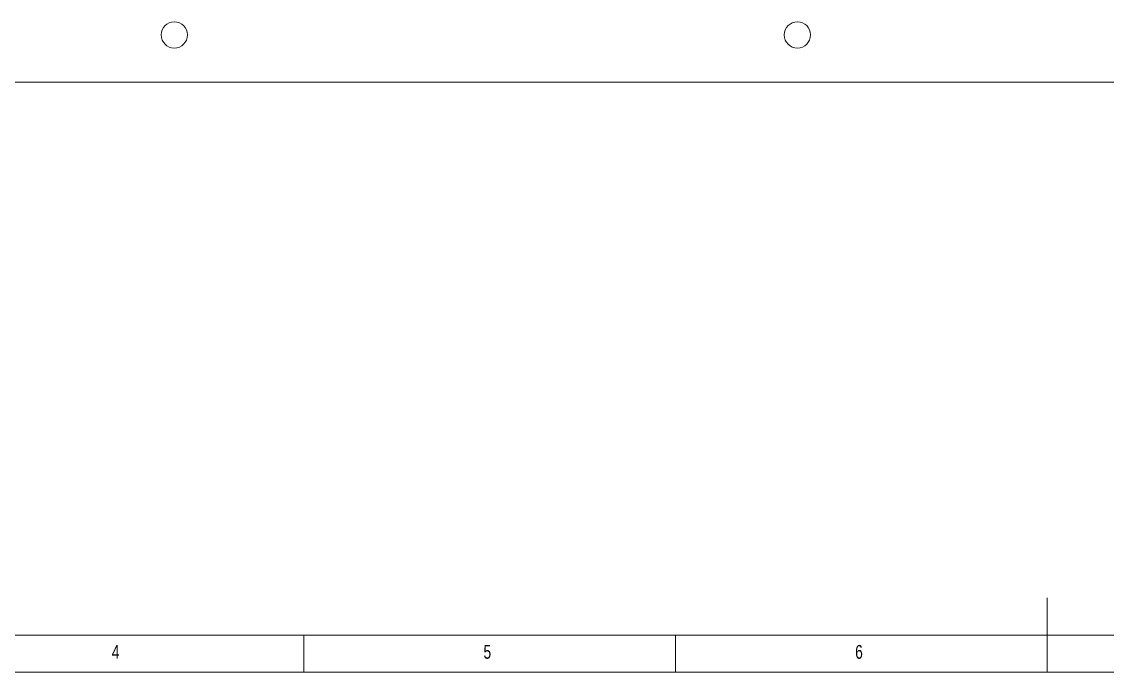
# Model space of a CAD drawing. Header units: millimetres. Extents: x -84 to 500, y -79 to 331.
# Drawn here: x 69.6 to 215.7, y -79.4 to 8.1 of the extents above; entities that cross this region are included whole.
import ezdxf

# ---------------------------------------------------------------- set-up
doc = ezdxf.new("R2010")
doc.units = ezdxf.units.MM
doc.styles.add('SLDTEXTSTYLE0', font='TXT', dxfattribs={"width": 0.75})

msp = doc.modelspace()

# ---------------------------------------------------------------- linework, layer by layer
at = {"color": 7, "linetype": 'Continuous', "lineweight": 15}
msp.add_line((0, 0), (431.8, 0), dxfattribs=at)
at = {"color": 7, "linetype": 'Continuous', "lineweight": 0}
for p, q in [((207.59, -79.36), (207.59, -69.36)), ((-79.41, -74.36), (309.65, -74.36)), ((107.59, -74.36), (107.59, -79.36)), ((157.59, -79.36), (157.59, -74.36)), ((-84.41, -79.36), (499.59, -79.36))]:
    msp.add_line(p, q, dxfattribs=at)
at = {"color": 7, "linetype": 'Continuous', "lineweight": 15}
for centre in [(90.17, 6.35), (173.99, 6.35)]:
    msp.add_circle(centre, 1.77, dxfattribs=at)

# ---------------------------------------------------------------- texts
at = {"color": 7, "linetype": 'Continuous', "lineweight": 0, "char_height": 1.85, "attachment_point": 1, "style": 'SLDTEXTSTYLE0'}
for s, insert in [('4', (81.76, -75.69)), ('5', (131.76, -75.69)), ('6', (181.76, -75.69))]:
    msp.add_mtext(s, dxfattribs=dict(at, insert=insert))

doc.saveas('drawing.dxf')
